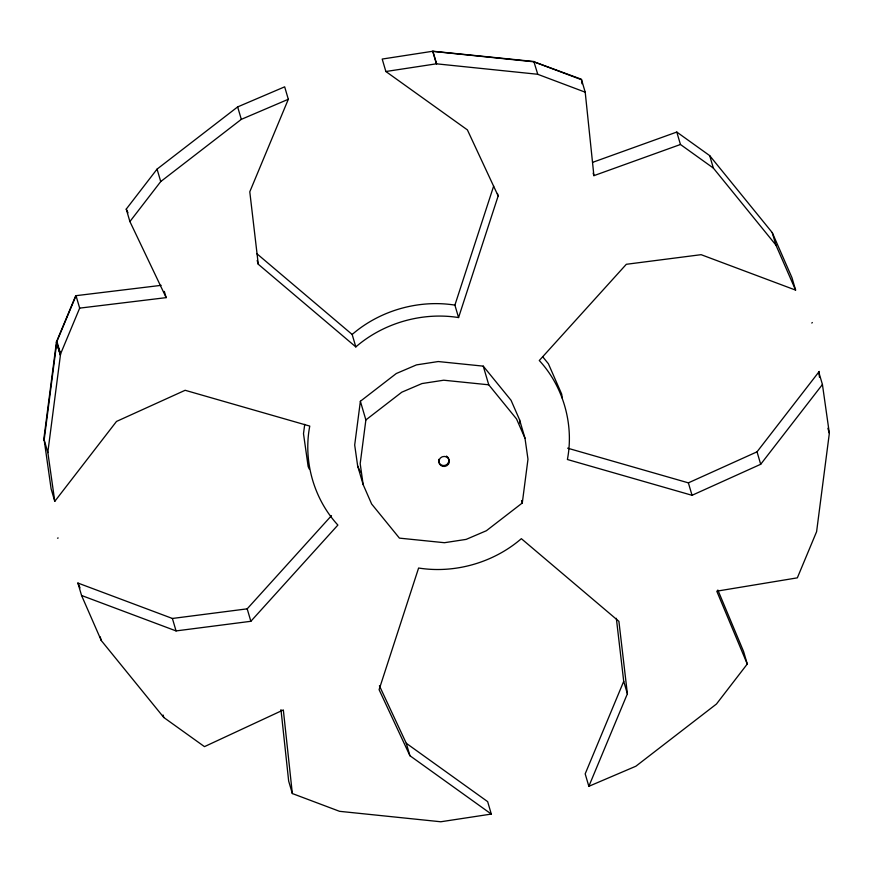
<?xml version="1.0" encoding="UTF-8"?>
<svg xmlns="http://www.w3.org/2000/svg" width="873" height="873" viewBox="0 0 873 873"><rect width="100%" height="100%" fill="white"/><g stroke="black" fill="none" stroke-linecap="round" stroke-linejoin="round"><path stroke-width="1.31" d="M161.145 285.351L75.744 295.707L56.45 341.921L43.65 440.385L44.196 440.145M54.781 501.342L51.125 488.891L44.163 439.883L56.909 341.463L76.006 295.674L79.672 308.125L60.575 353.914L47.829 452.323L54.781 501.342L116.502 421.441L185.141 390.286L309.773 426.089C303.007 460.911 313.811 499.007 337.884 525.066L250.857 621.292L176.062 630.917L81.56 595.484L77.893 583.033L172.396 618.466L247.19 608.841L331.5 515.627M304.721 424.343L303.498 433.717L308.158 466.564L309.217 468.987M360.385 401.264L354.689 445.023L357.657 465.953L363.157 484.624L371.625 503.983L399.419 538.128L444.444 542.711L466.16 539.383L486.381 530.729L522.283 503.001L527.979 459.231L525.011 438.301L519.511 419.629L511.043 400.271L483.249 366.136L438.224 361.542L416.508 364.881L396.287 373.524L360.385 401.264L365.874 419.935L360.189 463.694L363.157 484.624M819.507 377.332L818.765 372.062L822.431 384.502L829.35 433.259L816.604 531.668L797.344 577.85L716.777 591.174L747.266 664.026L716.449 704.031L635.86 766.232L588.849 786.311L585.183 773.86L623.715 681.344L616.338 618.291M257.175 260.503L258.277 264.235L355.824 346.908C383.52 322.923 422.368 311.803 458.565 317.565L454.898 305.114L493.66 186.08M534.101 61.874L581.494 79.279L581.964 83.775M458.565 317.565L498.167 195.945L497.435 193.457M79.672 308.125L166.165 297.638L129.902 221.556L126.247 209.116L157.064 169.111L237.652 106.91L284.663 86.831L288.319 99.282L249.787 191.798L258.277 264.235M588.849 786.311L627.381 693.784L618.902 621.347L521.356 538.674C493.649 562.659 454.8 573.779 418.604 568.028L379.089 689.67L409.928 755.723L491.303 814.072L440.778 821.766L339.564 811.323L292.335 793.546L288.668 781.095L280.975 709.64M129.902 221.556L160.73 181.562L241.308 119.361L288.319 99.282M567.625 448.176L688.371 482.856L757.033 451.832L819.267 371.407M592.789 162.291L676.793 132.052L709.684 155.623L772.245 232.6L791.953 277.658L795.609 290.109L701.117 254.676L626.323 264.29L539.285 360.516C563.369 386.575 574.161 424.671 567.395 459.504L692.038 495.297L760.689 464.283L822.431 384.502M534.211 61.547L432.877 51.234L382.199 59.058L385.866 71.51L467.393 129.891L498.167 195.945M355.824 346.908L352.157 334.468C379.853 310.482 418.702 299.363 454.898 305.114M365.874 419.935L401.787 392.195L422.008 383.553L443.724 380.213L488.749 384.807L516.532 418.942L525.011 438.301M593.171 173.17L593.902 175.659L680.449 144.492L713.35 168.074L775.901 245.051L795.609 290.109M57.509 538.172L58.185 537.975M812.337 322.519L811.803 323.054M385.866 71.51L436.402 63.816L537.615 74.26L585.205 92.178L593.902 175.659M585.205 92.178L581.549 79.738L533.949 61.819L432.735 51.365L436.402 63.816M60.379 355.376L56.45 341.921L60.499 354.482M379.417 685.785L406.272 743.272L487.647 801.632L491.303 814.072M81.56 595.484L101.268 640.531L163.818 717.508L204.468 746.633L283.332 709.945L292.335 793.546M256.684 253.552L352.157 334.468M56.45 341.921L60.455 354.787M542.613 356.653L548.397 363.757L561.688 394.127L562.245 398.066M126.247 209.116L127.993 212.794M432.877 51.234L436.609 63.838M357.657 465.953L360.309 472.009M77.893 583.033L80.032 587.9M717.846 590.028L743.61 651.574L747.266 664.026M772.245 232.6L775.901 245.051M827.888 428.283L829.35 433.259M709.684 155.623L713.35 168.074M676.793 132.052L680.449 144.492M757.033 451.832L760.689 464.283M688.371 482.856L692.038 495.297M533.949 61.819L537.768 74.325M623.715 681.344L627.381 693.784M483.249 366.136L488.749 384.807M521.552 500.513L522.283 503.001M448.307 462.908L448.591 463.869M237.652 106.91L241.308 119.361M406.272 743.272L409.928 755.723M157.064 169.111L160.73 181.562M164.331 291.418L166.165 297.638M247.19 608.841L250.857 621.292M172.396 618.466L176.062 630.917M56.909 341.463L60.575 353.914M163.087 715.02L163.818 717.508M44.163 439.883L47.862 452.585M100.177 636.799L101.268 640.531M519.511 419.629L520.068 423.558M446.365 456.088A5.205 5.02 -16.4 0 1 448.515 462.515A5.205 5.02 -16.4 0 1 442.065 465.276A5.205 5.02 -16.4 0 1 438.781 459.329M442.775 466.357A5.205 5.02 -16.4 0 0 449.082 460.038A5.205 5.02 -16.4 0 0 440.385 457.998A5.205 5.02 -16.4 0 0 442.775 466.357"/></g></svg>
